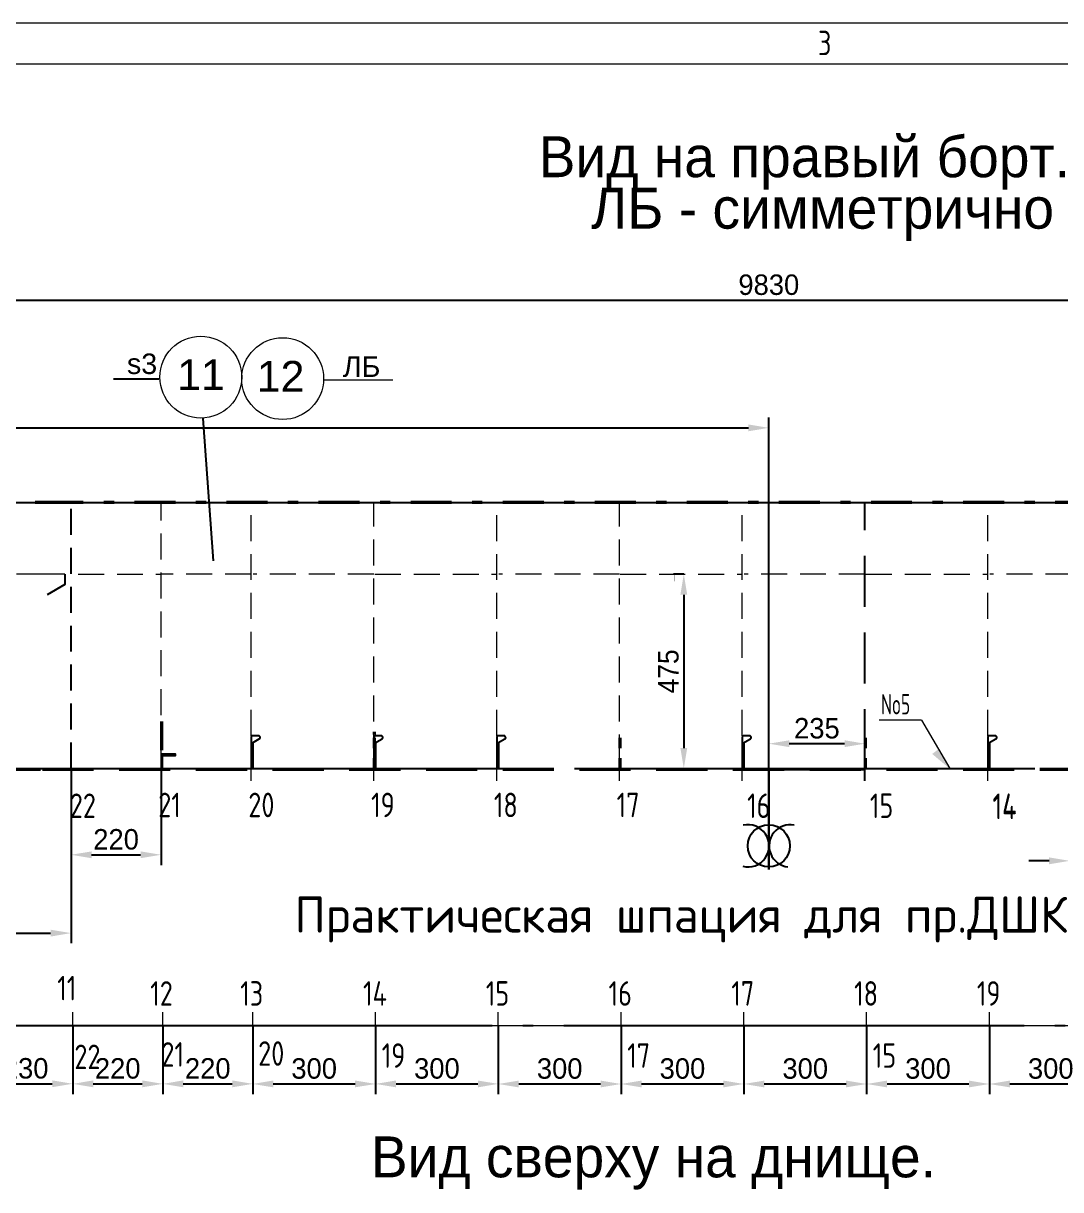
# Model space of a CAD drawing. Header units: millimetres. Extents: x 149544 to 197467, y -3118 to 25363.
# Drawn here: x 155659 to 158194, y 19158 to 22010 of the extents above; entities that cross this region are included whole.
import ezdxf

# ---------------------------------------------------------------- set-up
doc = ezdxf.new("R2010")
doc.units = ezdxf.units.MM
doc.header["$MEASUREMENT"] = 0
for name, pattern in [('DASH1', [187.5, 125, -62.5]), ('DASH13', [50, 25, -25]), ('DASH2', [1300, 1125, -75, 25, -75]), ('DASH5', [225, 100, -50, 25, -50]), ('K5LT32768', [0]), ('K5LT32769', [0]), ('K5LT32777', [95.25, 63.5, -31.75]), ('K5LT32778', [0]), ('K5LT32784', [95.25, 63.5, -31.75]), ('K5LT32789', [0]), ('K5LT32790', [520, 450, -30, 10, -30])]:
    doc.linetypes.add(name, pattern=pattern)
doc.layers.add('pen_7', color=1, linetype='Continuous')
doc.layers.add('Weld', color=7, linetype='Continuous')
doc.styles.add('KTEXTSTYLE', font='GOST_AU.SHX', dxfattribs={"width": 0.96, "height": 5})
doc.styles.add('style5', font='arial.ttf', dxfattribs={"height": 3})
doc.dimstyles.new('PB20', dxfattribs={"dimscale": 20, "dimtxt": 2.5, "dimasz": 2.5, "dimexe": 1.25, "dimexo": 0, "dimtad": 1, "dimdec": 0, "dimtxsty": 'Standard', "dimcen": 2.5, "dimclrd": 7, "dimclre": 7, "dimclrt": 4, "dimadec": 0, "dimazin": 0, "dimtfac": 1, "dimtdec": 0, "dimtmove": 0, "dimatfit": 3, "dimfxl": 1.25, "dimarcsym": 0})
doc.dimstyles.new('PB5', dxfattribs={"dimscale": 20, "dimtxt": 2.5, "dimasz": 2.5, "dimexe": 1.25, "dimexo": 0, "dimtad": 1, "dimdec": 0, "dimlfac": 0.25, "dimtxsty": 'Standard', "dimcen": 2.5, "dimclrd": 7, "dimclre": 7, "dimclrt": 4, "dimadec": 0, "dimazin": 0, "dimtfac": 1, "dimtdec": 0, "dimtmove": 0, "dimatfit": 3, "dimfxl": 1.25, "dimarcsym": 0})

# ---------------------------------------------------------------- blocks, each defined once
blk = doc.blocks.new('*D2369')
at = {"color": 7, "lineweight": -2}
for p, q in [((158215.5, 20186.9), (158215.5, 19937.4)), ((158315.5, 20158), (158315.5, 19937.4)), ((158165.5, 19962.4), (158115.5, 19962.4)), ((158315.5, 19962.4), (158215.5, 19962.4)), ((158365.5, 19962.4), (158415.5, 19962.4))]:
    blk.add_line(p, q, dxfattribs=at)
at = {"color": 7}
for points in [[(158165.5, 19970.8), (158165.5, 19954.1), (158215.5, 19962.4)], [(158365.5, 19970.8), (158365.5, 19954.1), (158315.5, 19962.4)]]:
    blk.add_solid(points, dxfattribs=at)
at = {"layer": 'Defpoints', "color": 0}
for p in [(158215.5, 20186.9), (158315.5, 20158), (158215.5, 19962.4)]:
    blk.add_point(p, dxfattribs=at)
at = {"color": 4, "insert": (158265.5, 19999.9), "char_height": 50, "attachment_point": 5}
blk.add_mtext('\\H50.0;\\W0.965;\\Q0;\\H50.0;\\W0.965;\\Q0;\\Q0;100', dxfattribs=at)
blk = doc.blocks.new('*D2377')
at = {"color": 7, "lineweight": -2}
for p, q in [((157272.8, 20663.1), (157247.8, 20663.1)), ((157272.8, 20613.1), (157272.8, 20238.1)), ((157263.3, 20188.1), (157297.8, 20188.1))]:
    blk.add_line(p, q, dxfattribs=at)
at = {"color": 7}
for points in [[(157264.4, 20613.1), (157281.1, 20613.1), (157272.8, 20663.1)], [(157264.4, 20238.1), (157281.1, 20238.1), (157272.8, 20188.1)]]:
    blk.add_solid(points, dxfattribs=at)
at = {"layer": 'Defpoints', "color": 0}
for p in [(157272.8, 20663.1), (157263.3, 20188.1), (157272.8, 20188.1)]:
    blk.add_point(p, dxfattribs=at)
at = {"color": 4, "insert": (157235.3, 20425.6), "char_height": 50, "attachment_point": 5, "rotation": 90}
blk.add_mtext('\\H50.0;\\W0.965;\\Q0;\\H50.0;\\W0.965;\\Q0;\\Q0;475', dxfattribs=at)
blk = doc.blocks.new('*D2380')
at = {"color": 7, "lineweight": -2}
blk.add_arc((161272.4, 20188.1), 579.8, 4.9425, 21.0109, dxfattribs=at)
at = {"color": 7}
for points in [[(161806, 20392.7), (161821.3, 20399.3), (161793.7, 20441.8)], [(161858.4, 20238.4), (161841.7, 20237.7), (161852.2, 20188.1)]]:
    blk.add_solid(points, dxfattribs=at)
at = {"layer": 'Defpoints', "color": 0}
for p in [(162396.8, 20735.4), (161845.6, 20275.3), (152877.7, 20188.1), (161266.8, 20185.4), (161852.2, 20188.1)]:
    blk.add_point(p, dxfattribs=at)
at = {"color": 4, "insert": (161873.9, 20326.7), "char_height": 50, "attachment_point": 5, "rotation": 282.9767}
blk.add_mtext('26°', dxfattribs=at)
blk = doc.blocks.new('*D2381')
at = {"color": 7, "lineweight": -2}
blk.add_line((152874.6, 20181.8), (152788.8, 20181.8), dxfattribs=at)
blk.add_arc((153333.6, 20181.8), 519.8, 149.0633, 174.4868, dxfattribs=at)
at = {"color": 7}
for points in [[(152880.8, 20453.6), (152894.7, 20444.4), (152915.5, 20490.6)], [(152824.5, 20231.3), (152807.9, 20232.1), (152813.8, 20181.8)]]:
    blk.add_solid(points, dxfattribs=at)
at = {"layer": 'Defpoints', "color": 0}
for p in [(152687.5, 20659), (152859.9, 20395.7), (152874.6, 20181.8), (153323.4, 20189.3), (161849, 20181.8)]:
    blk.add_point(p, dxfattribs=at)
at = {"color": 4, "insert": (152782.3, 20263.2), "char_height": 50, "attachment_point": 5, "rotation": 81.5995}
blk.add_mtext('36°', dxfattribs=at)
blk = doc.blocks.new('*D2423')
at = {"color": 7, "lineweight": -2}
for p, q in [((155085.5, 20185.1), (155085.5, 19760.7)), ((155775.5, 20188.1), (155775.5, 19760.7)), ((155135.5, 19785.7), (155725.5, 19785.7))]:
    blk.add_line(p, q, dxfattribs=at)
at = {"color": 7}
for points in [[(155135.5, 19794), (155135.5, 19777.3), (155085.5, 19785.7)], [(155725.5, 19794), (155725.5, 19777.3), (155775.5, 19785.7)]]:
    blk.add_solid(points, dxfattribs=at)
at = {"layer": 'Defpoints', "color": 0}
for p in [(155085.5, 20185.1), (155775.5, 20188.1), (155775.5, 19785.7)]:
    blk.add_point(p, dxfattribs=at)
at = {"color": 4, "insert": (155430.5, 19823.2), "char_height": 50, "attachment_point": 5}
blk.add_mtext('690', dxfattribs=at)
blk = doc.blocks.new('*D2424')
at = {"color": 7, "lineweight": -2}
for p, q in [((155775.5, 20185.1), (155775.5, 19952.2)), ((155995.5, 20185.1), (155995.5, 19952.2)), ((155825.5, 19977.2), (155945.5, 19977.2))]:
    blk.add_line(p, q, dxfattribs=at)
at = {"color": 7}
for points in [[(155825.5, 19985.5), (155825.5, 19968.9), (155775.5, 19977.2)], [(155945.5, 19985.5), (155945.5, 19968.9), (155995.5, 19977.2)]]:
    blk.add_solid(points, dxfattribs=at)
at = {"layer": 'Defpoints', "color": 0}
for p in [(155775.5, 20185.1), (155995.5, 20185.1), (155995.5, 19977.2)]:
    blk.add_point(p, dxfattribs=at)
at = {"color": 4, "insert": (155885.5, 20014.7), "char_height": 50, "attachment_point": 5}
blk.add_mtext('220', dxfattribs=at)
blk = doc.blocks.new('*D2426')
at = {"color": 7, "lineweight": -2}
for p, q in [((152565.5, 20910.9), (152565.5, 21358.2)), ((152615.5, 21333.2), (162345.5, 21333.2)), ((162395.5, 20907.9), (162395.5, 21358.2))]:
    blk.add_line(p, q, dxfattribs=at)
at = {"color": 7}
for points in [[(152615.5, 21341.6), (152615.5, 21324.9), (152565.5, 21333.2)], [(162345.5, 21341.6), (162345.5, 21324.9), (162395.5, 21333.2)]]:
    blk.add_solid(points, dxfattribs=at)
at = {"layer": 'Defpoints', "color": 0}
for p in [(162395.5, 21333.2), (152565.5, 20910.9), (162395.5, 20907.9)]:
    blk.add_point(p, dxfattribs=at)
at = {"color": 4, "insert": (157480.5, 21370.7), "char_height": 50, "attachment_point": 5}
blk.add_mtext('9830', dxfattribs=at)
blk = doc.blocks.new('*D2443')
at = {"color": 7, "lineweight": -2}
for p, q in [((155549.5, 19560), (155549.5, 19392.3)), ((155779.5, 19560), (155779.5, 19392.3)), ((155599.5, 19417.3), (155729.5, 19417.3))]:
    blk.add_line(p, q, dxfattribs=at)
at = {"color": 7}
for points in [[(155599.5, 19425.6), (155599.5, 19409), (155549.5, 19417.3)], [(155729.5, 19425.6), (155729.5, 19409), (155779.5, 19417.3)]]:
    blk.add_solid(points, dxfattribs=at)
at = {"layer": 'Defpoints', "color": 0}
for p in [(155549.5, 19560), (155779.5, 19560), (155779.5, 19417.3)]:
    blk.add_point(p, dxfattribs=at)
at = {"color": 4, "insert": (155664.5, 19454.8), "char_height": 50, "attachment_point": 5}
blk.add_mtext('230', dxfattribs=at)
blk = doc.blocks.new('*D2444')
at = {"color": 7, "lineweight": -2}
for p, q in [((155779.5, 19560), (155779.5, 19392.1)), ((155999.5, 19560), (155999.5, 19392.1)), ((155829.5, 19417.1), (155949.5, 19417.1))]:
    blk.add_line(p, q, dxfattribs=at)
at = {"color": 7}
for points in [[(155829.5, 19425.5), (155829.5, 19408.8), (155779.5, 19417.1)], [(155949.5, 19425.5), (155949.5, 19408.8), (155999.5, 19417.1)]]:
    blk.add_solid(points, dxfattribs=at)
at = {"layer": 'Defpoints', "color": 0}
for p in [(155779.5, 19560), (155999.5, 19560), (155999.5, 19417.1)]:
    blk.add_point(p, dxfattribs=at)
at = {"color": 4, "insert": (155889.5, 19454.6), "char_height": 50, "attachment_point": 5}
blk.add_mtext('220', dxfattribs=at)
blk = doc.blocks.new('*D2445')
at = {"color": 7, "lineweight": -2}
for p, q in [((156219.5, 19560), (156219.5, 19392.1)), ((155999.5, 19528), (155999.5, 19392.1)), ((156049.5, 19417.1), (156169.5, 19417.1))]:
    blk.add_line(p, q, dxfattribs=at)
at = {"color": 7}
for points in [[(156049.5, 19425.5), (156049.5, 19408.8), (155999.5, 19417.1)], [(156169.5, 19425.5), (156169.5, 19408.8), (156219.5, 19417.1)]]:
    blk.add_solid(points, dxfattribs=at)
at = {"layer": 'Defpoints', "color": 0}
for p in [(156219.5, 19560), (155999.5, 19528), (156219.5, 19417.1)]:
    blk.add_point(p, dxfattribs=at)
at = {"color": 4, "insert": (156109.5, 19454.6), "char_height": 50, "attachment_point": 5}
blk.add_mtext('220', dxfattribs=at)
blk = doc.blocks.new('*D2446')
at = {"color": 7, "lineweight": -2}
for p, q in [((156219.5, 19560), (156219.5, 19391.9)), ((156519.5, 19560), (156519.5, 19391.9)), ((156269.5, 19416.9), (156469.5, 19416.9))]:
    blk.add_line(p, q, dxfattribs=at)
at = {"color": 7}
for points in [[(156269.5, 19425.3), (156269.5, 19408.6), (156219.5, 19416.9)], [(156469.5, 19425.3), (156469.5, 19408.6), (156519.5, 19416.9)]]:
    blk.add_solid(points, dxfattribs=at)
at = {"layer": 'Defpoints', "color": 0}
for p in [(156219.5, 19560), (156519.5, 19560), (156519.5, 19416.9)]:
    blk.add_point(p, dxfattribs=at)
at = {"color": 4, "insert": (156369.5, 19454.4), "char_height": 50, "attachment_point": 5}
blk.add_mtext('300', dxfattribs=at)
blk = doc.blocks.new('*D2447')
at = {"color": 7, "lineweight": -2}
for p, q in [((156519.5, 19560), (156519.5, 19392)), ((156819.5, 19560), (156819.5, 19392)), ((156569.5, 19417), (156769.5, 19417))]:
    blk.add_line(p, q, dxfattribs=at)
at = {"color": 7}
for points in [[(156569.5, 19425.3), (156569.5, 19408.6), (156519.5, 19417)], [(156769.5, 19425.3), (156769.5, 19408.6), (156819.5, 19417)]]:
    blk.add_solid(points, dxfattribs=at)
at = {"layer": 'Defpoints', "color": 0}
for p in [(156519.5, 19560), (156819.5, 19560), (156819.5, 19417)]:
    blk.add_point(p, dxfattribs=at)
at = {"color": 4, "insert": (156669.5, 19454.5), "char_height": 50, "attachment_point": 5}
blk.add_mtext('300', dxfattribs=at)
blk = doc.blocks.new('*D2448')
at = {"color": 7, "lineweight": -2}
for p, q in [((156819.5, 19560), (156819.5, 19391.8)), ((157119.5, 19560), (157119.5, 19391.8)), ((156869.5, 19416.8), (157069.5, 19416.8))]:
    blk.add_line(p, q, dxfattribs=at)
at = {"color": 7}
for points in [[(156869.5, 19425.1), (156869.5, 19408.5), (156819.5, 19416.8)], [(157069.5, 19425.1), (157069.5, 19408.5), (157119.5, 19416.8)]]:
    blk.add_solid(points, dxfattribs=at)
at = {"layer": 'Defpoints', "color": 0}
for p in [(156819.5, 19560), (157119.5, 19560), (157119.5, 19416.8)]:
    blk.add_point(p, dxfattribs=at)
at = {"color": 4, "insert": (156969.5, 19454.3), "char_height": 50, "attachment_point": 5}
blk.add_mtext('300', dxfattribs=at)
blk = doc.blocks.new('*D2449')
at = {"color": 7, "lineweight": -2}
for p, q in [((157119.5, 19560), (157119.5, 19391.8)), ((157419.5, 19560), (157419.5, 19391.8)), ((157169.5, 19416.8), (157369.5, 19416.8))]:
    blk.add_line(p, q, dxfattribs=at)
at = {"color": 7}
for points in [[(157169.5, 19425.1), (157169.5, 19408.5), (157119.5, 19416.8)], [(157369.5, 19425.1), (157369.5, 19408.5), (157419.5, 19416.8)]]:
    blk.add_solid(points, dxfattribs=at)
at = {"layer": 'Defpoints', "color": 0}
for p in [(157119.5, 19560), (157419.5, 19560), (157419.5, 19416.8)]:
    blk.add_point(p, dxfattribs=at)
at = {"color": 4, "insert": (157269.5, 19454.3), "char_height": 50, "attachment_point": 5}
blk.add_mtext('300', dxfattribs=at)
blk = doc.blocks.new('*D2450')
at = {"color": 7, "lineweight": -2}
for p, q in [((157419.5, 19560), (157419.5, 19391.8)), ((157719.5, 19560), (157719.5, 19391.8)), ((157469.5, 19416.8), (157669.5, 19416.8))]:
    blk.add_line(p, q, dxfattribs=at)
at = {"color": 7}
for points in [[(157469.5, 19425.1), (157469.5, 19408.5), (157419.5, 19416.8)], [(157669.5, 19425.1), (157669.5, 19408.5), (157719.5, 19416.8)]]:
    blk.add_solid(points, dxfattribs=at)
at = {"layer": 'Defpoints', "color": 0}
for p in [(157419.5, 19560), (157719.5, 19560), (157719.5, 19416.8)]:
    blk.add_point(p, dxfattribs=at)
at = {"color": 4, "insert": (157569.5, 19454.3), "char_height": 50, "attachment_point": 5}
blk.add_mtext('300', dxfattribs=at)
blk = doc.blocks.new('*D2451')
at = {"color": 7, "lineweight": -2}
for p, q in [((157719.5, 19560), (157719.5, 19391.8)), ((158019.5, 19560), (158019.5, 19391.8)), ((157769.5, 19416.8), (157969.5, 19416.8))]:
    blk.add_line(p, q, dxfattribs=at)
at = {"color": 7}
for points in [[(157769.5, 19425.1), (157769.5, 19408.5), (157719.5, 19416.8)], [(157969.5, 19425.1), (157969.5, 19408.5), (158019.5, 19416.8)]]:
    blk.add_solid(points, dxfattribs=at)
at = {"layer": 'Defpoints', "color": 0}
for p in [(157719.5, 19560), (158019.5, 19560), (158019.5, 19416.8)]:
    blk.add_point(p, dxfattribs=at)
at = {"color": 4, "insert": (157869.5, 19454.3), "char_height": 50, "attachment_point": 5}
blk.add_mtext('300', dxfattribs=at)
blk = doc.blocks.new('*D2452')
at = {"color": 7, "lineweight": -2}
for p, q in [((158019.5, 19560), (158019.5, 19391.8)), ((158319.5, 19560), (158319.5, 19391.8)), ((158069.5, 19416.8), (158269.5, 19416.8))]:
    blk.add_line(p, q, dxfattribs=at)
at = {"color": 7}
for points in [[(158069.5, 19425.2), (158069.5, 19408.5), (158019.5, 19416.8)], [(158269.5, 19425.2), (158269.5, 19408.5), (158319.5, 19416.8)]]:
    blk.add_solid(points, dxfattribs=at)
at = {"layer": 'Defpoints', "color": 0}
for p in [(158019.5, 19560), (158319.5, 19560), (158319.5, 19416.8)]:
    blk.add_point(p, dxfattribs=at)
at = {"color": 4, "insert": (158169.5, 19454.3), "char_height": 50, "attachment_point": 5}
blk.add_mtext('300', dxfattribs=at)
blk = doc.blocks.new('*D2428')
at = {"color": 7, "lineweight": -2}
for p, q in [((152565.5, 20798.7), (152565.5, 21046.1)), ((157480.5, 20142.7), (157480.5, 21046.1)), ((152615.5, 21021.1), (157430.5, 21021.1))]:
    blk.add_line(p, q, dxfattribs=at)
at = {"color": 7}
for points in [[(152615.5, 21029.4), (152615.5, 21012.7), (152565.5, 21021.1)], [(157430.5, 21029.4), (157430.5, 21012.7), (157480.5, 21021.1)]]:
    blk.add_solid(points, dxfattribs=at)
at = {"layer": 'Defpoints', "color": 0}
for p in [(157480.5, 21021.1), (152565.5, 20798.7), (157480.5, 20142.7)]:
    blk.add_point(p, dxfattribs=at)
at = {"color": 4, "insert": (155023, 21058.6), "char_height": 50, "attachment_point": 5}
blk.add_mtext('4915', dxfattribs=at)
blk = doc.blocks.new('*D2429')
at = {"color": 7, "lineweight": -2}
for p, q in [((157480.5, 19941), (157480.5, 20273.8)), ((157665.5, 20248.8), (157530.5, 20248.8)), ((157715.5, 20158), (157715.5, 20273.8))]:
    blk.add_line(p, q, dxfattribs=at)
at = {"color": 7}
for points in [[(157530.5, 20257.2), (157530.5, 20240.5), (157480.5, 20248.8)], [(157665.5, 20257.2), (157665.5, 20240.5), (157715.5, 20248.8)]]:
    blk.add_solid(points, dxfattribs=at)
at = {"layer": 'Defpoints', "color": 0}
for p in [(157480.5, 20248.8), (157715.5, 20158), (157480.5, 19941)]:
    blk.add_point(p, dxfattribs=at)
at = {"color": 4, "insert": (157598, 20286.3), "char_height": 50, "attachment_point": 5}
blk.add_mtext('235', dxfattribs=at)

msp = doc.modelspace()

# ---------------------------------------------------------------- linework, layer by layer
at = {"color": 7, "linetype": 'K5LT32768', "lineweight": 18}
msp.add_line((168190.4, 22010.1), (151370.4, 22010.1), dxfattribs=at)
at = {"color": 1, "linetype": 'K5LT32769', "lineweight": 18, "true_color": 0xff0000}
msp.add_line((168090.4, 21910.1), (151770.4, 21910.1), dxfattribs=at)
msp.add_line((155879.4, 21141.3), (155990, 21141.3))
at = {"color": 0, "linetype": 'K5LT32768', "lineweight": 18}
for p, q in [((156392.4, 21138.1), (156561.4, 21138.1)), ((157854, 20306.3), (157750.4, 20306.3)), ((157854, 20306.3), (157923.1, 20188.1)), ((155779.5, 19528), (155779.5, 19592)), ((155999.5, 19528), (155999.5, 19592)), ((156219.5, 19528), (156219.5, 19592)), ((156519.5, 19528), (156519.5, 19592)), ((156819.5, 19528), (156819.5, 19592)), ((157119.5, 19528), (157119.5, 19592)), ((157419.5, 19528), (157419.5, 19592)), ((157719.5, 19528), (157719.5, 19592)), ((158019.5, 19528), (158019.5, 19592))]:
    msp.add_line(p, q, dxfattribs=at)
at = {"color": 7}
for p, q in [((156097.1, 21043.8), (156122.6, 20695.8)), ((157715.5, 20185.1), (157480.5, 20185.1))]:
    msp.add_line(p, q, dxfattribs=at)
at = {"color": 0, "linetype": 'DASH5'}
for p, q in [((155087.5, 20841.1), (155721.9, 20841.1)), ((155087.5, 20838.1), (155721.9, 20838.1)), ((155705.4, 20841.1), (161575.5, 20841.1)), ((155705.4, 20838.1), (161575.5, 20838.1))]:
    msp.add_line(p, q, dxfattribs=at)
at = {"color": 3, "linetype": 'K5LT32784'}
msp.add_line((155775.5, 20188.1), (155775.5, 20838.1), dxfattribs=at)
at = {"color": 0, "linetype": 'K5LT32777', "lineweight": 18}
for p, q in [((155995.5, 20223.1), (155995.5, 20838.1)), ((156215.5, 20268.1), (156215.5, 20838.1)), ((156515.5, 20208.1), (156515.5, 20838.1)), ((156815.5, 20268.1), (156815.5, 20838.1)), ((157115.5, 20208.1), (157115.5, 20838.1)), ((157415.5, 20268.1), (157415.5, 20838.1)), ((158015.5, 20268.1), (158015.5, 20838.1)), ((155705.4, 20663.1), (155317.5, 20663.1)), ((155760.5, 20663.1), (155705.4, 20663.1)), ((155792.5, 20663.1), (155995.5, 20663.1)), ((156215.5, 20663.1), (155997.5, 20663.1)), ((156515.5, 20663.1), (156220.5, 20663.1)), ((156517.5, 20663.1), (156815.5, 20663.1)), ((157115.5, 20663.1), (156820.5, 20663.1)), ((157117.5, 20663.1), (157415.5, 20663.1)), ((157715.5, 20663.1), (157420.5, 20663.1)), ((157717.5, 20663.1), (158015.5, 20663.1)), ((158315.5, 20663.1), (158020.5, 20663.1))]:
    msp.add_line(p, q, dxfattribs=at)
at = {"color": 0, "linetype": 'DASH1'}
for p, q in [((157715.5, 20208.1), (157715.5, 20838.1)), ((155995.5, 20232.6), (155995.5, 20303.1)), ((155998.5, 20232.6), (155998.5, 20303.1)), ((153325.5, 20185.1), (155720.3, 20185.1)), ((155705.4, 20188.1), (161265.5, 20188.1)), ((155705.4, 20185.1), (161265.5, 20185.1))]:
    msp.add_line(p, q, dxfattribs=at)
at = {"color": 0, "linetype": 'DASH13'}
for p, q in [((156515.5, 20271.6), (156515.5, 20278.1)), ((156518.5, 20271.6), (156518.5, 20278.1)), ((156515.5, 20188.1), (156515.5, 20271.6)), ((156518.5, 20188.1), (156518.5, 20271.6)), ((157115.5, 20188.1), (157115.5, 20271.6)), ((157118.5, 20188.1), (157118.5, 20271.6)), ((157715.5, 20188.1), (157715.5, 20271.6)), ((157718.5, 20188.1), (157718.5, 20271.6))]:
    msp.add_line(p, q, dxfattribs=at)
at = {"color": 0, "linetype": 'K5LT32778', "lineweight": 18}
for p, q in [((155775.5, 20158), (155775.5, 20205.4)), ((155995.5, 20158), (155995.5, 20205.4)), ((156215.5, 20158), (156215.5, 20205.4)), ((156515.5, 20158), (156515.5, 20205.4)), ((156815.5, 20158), (156815.5, 20205.4)), ((157115.5, 20158), (157115.5, 20205.4)), ((157415.5, 20158), (157415.5, 20205.4)), ((157715.5, 20158), (157715.5, 20205.4)), ((158015.5, 20158), (158015.5, 20205.4)), ((155779.5, 19529.9), (155779.5, 19577.3)), ((155999.5, 19529.9), (155999.5, 19577.3)), ((156219.5, 19529.9), (156219.5, 19577.3)), ((156519.5, 19529.9), (156519.5, 19577.3)), ((156819.5, 19529.9), (156819.5, 19577.3)), ((157119.5, 19529.9), (157119.5, 19577.3)), ((157419.5, 19529.9), (157419.5, 19577.3)), ((157719.5, 19529.9), (157719.5, 19577.3)), ((158019.5, 19529.9), (158019.5, 19577.3))]:
    msp.add_line(p, q, dxfattribs=at)
at = {"color": 0, "linetype": 'DASH2'}
for p, q in [((152141.5, 20188.1), (155705.4, 20188.1)), ((155705.4, 20188.1), (162761, 20188.1)), ((152145.5, 19560), (155679.7, 19560)), ((155679.7, 19560), (162765, 19560))]:
    msp.add_line(p, q, dxfattribs=at)
at = {"color": 2}
msp.add_line((157480.5, 20185.1), (157480.5, 19941), dxfattribs=at)
at = {"color": 0, "linetype": 'K5LT32790', "lineweight": 18}
for p, q in [((155200.6, 19560.2), (162419.5, 19560.2)), ((155430.6, 19560), (162649.5, 19560))]:
    msp.add_line(p, q, dxfattribs=at)
at = {"color": 0, "linetype": 'Continuous'}
for points in [[(155721.9, 20838.1), (155030.5, 20838.1)], [(158215.5, 20188.1), (158215.5, 20838.1), (155705.4, 20838.1)], [(155760.5, 20663.1), (155760.5, 20638.1), (155717.2, 20613.1)]]:
    msp.add_lwpolyline(points, dxfattribs=at)
at = {"color": 0, "linetype": 'K5LT32789', "const_width": 0.18}
msp.add_lwpolyline([(157195.8, 20663.1), (157250.8, 20663.1), (157250.8, 20646), (157195.8, 20646)], close=True, dxfattribs=at)
at = {"color": 0}
for points in [[(156215.5, 20188.1), (156220.5, 20188.1), (156220.5, 20249.7), (156220.8, 20251), (156221.5, 20252.2), (156222.5, 20253.1), (156235.5, 20260.6), (156236.8, 20261.8), (156237.5, 20263.4), (156237.4, 20265.1), (156236.6, 20266.7), (156235.2, 20267.7), (156233.5, 20268.1), (156219.5, 20268.1), (156218, 20267.8), (156216.7, 20266.9), (156215.8, 20265.6), (156215.5, 20264.1), (156215.5, 20188.1)], [(156515.5, 20188.1), (156520.5, 20188.1), (156520.5, 20249.7), (156520.8, 20251), (156521.5, 20252.2), (156522.5, 20253.1), (156535.5, 20260.6), (156536.8, 20261.8), (156537.5, 20263.4), (156537.4, 20265.1), (156536.6, 20266.7), (156535.2, 20267.7), (156533.5, 20268.1), (156519.5, 20268.1), (156518, 20267.8), (156516.7, 20266.9), (156515.8, 20265.6), (156515.5, 20264.1), (156515.5, 20188.1)], [(156815.5, 20188.1), (156820.5, 20188.1), (156820.5, 20249.7), (156820.8, 20251), (156821.5, 20252.2), (156822.5, 20253.1), (156835.5, 20260.6), (156836.8, 20261.8), (156837.5, 20263.4), (156837.4, 20265.1), (156836.6, 20266.7), (156835.2, 20267.7), (156833.5, 20268.1), (156819.5, 20268.1), (156818, 20267.8), (156816.7, 20266.9), (156815.8, 20265.6), (156815.5, 20264.1), (156815.5, 20188.1)], [(157415.5, 20188.1), (157420.5, 20188.1), (157420.5, 20249.7), (157420.8, 20251), (157421.5, 20252.2), (157422.5, 20253.1), (157435.5, 20260.6), (157436.8, 20261.8), (157437.5, 20263.4), (157437.4, 20265.1), (157436.6, 20266.7), (157435.2, 20267.7), (157433.5, 20268.1), (157419.5, 20268.1), (157418, 20267.8), (157416.7, 20266.9), (157415.8, 20265.6), (157415.5, 20264.1), (157415.5, 20188.1)], [(158015.5, 20188.1), (158020.5, 20188.1), (158020.5, 20249.7), (158020.8, 20251), (158021.5, 20252.2), (158022.5, 20253.1), (158035.5, 20260.6), (158036.8, 20261.8), (158037.5, 20263.4), (158037.4, 20265.1), (158036.6, 20266.7), (158035.2, 20267.7), (158033.5, 20268.1), (158019.5, 20268.1), (158018, 20267.8), (158016.7, 20266.9), (158015.8, 20265.6), (158015.5, 20264.1), (158015.5, 20188.1)], [(155995.5, 20188.1), (155998.5, 20188.1), (155998.5, 20220.1), (156030.5, 20220.1), (156030.5, 20223.1), (155995.5, 20223.1), (155995.5, 20188.1)]]:
    msp.add_lwpolyline(points, dxfattribs=at)
at = {"color": 0, "linetype": 'K5LT32768', "lineweight": 18}
for centre in [(156092.5, 21145), (156292.5, 21141.4)]:
    msp.add_circle(centre, 100, dxfattribs=at)
at = {"color": 2}
msp.add_circle((157480.5, 19999), 51.6, dxfattribs=at)
for centre, start, end in [((157429.8, 19999), 255.386, 103.2462), ((157532.9, 19999), 79.3566, 263.7777)]:
    msp.add_arc(centre, 51.6, start, end, dxfattribs=at)
at = {"layer": 'Weld', "color": 0, "linetype": 'ByBlock'}
msp.add_solid([(157879.7, 20223.8), (157893.6, 20234.2), (157922.3, 20188)], dxfattribs=at)

# ---------------------------------------------------------------- texts
at = {"color": 5, "style": 'KTEXTSTYLE', "width": 0.965}
for s, p in [('11', (155741.7, 19621.3)), ('12', (155968.9, 19608.1)), ('13', (156188.9, 19608.2)), ('14', (156488.9, 19608.2)), ('15', (156788.9, 19608.2)), ('16', (157088.9, 19608.1)), ('17', (157388.9, 19608.2)), ('18', (157688.9, 19608.2)), ('19', (157988.9, 19608.2))]:
    msp.add_text(s, height=60, dxfattribs=at).set_placement(p)
at = {"color": 7, "insert": (157600.7, 21992.1), "char_height": 2.5, "attachment_point": 1, "style": 'KTEXTSTYLE'}
msp.add_mtext('\\H3.5;\\W0.965;\\Q15;\\Q0;\\H60.00;{\\c16711935;3}', dxfattribs=at)
at = {"color": 0, "attachment_point": 1, "style": 'KTEXTSTYLE'}
for s, insert, char_height in [('\\H3.5;\\W0.965;\\Q15;\\Q0;\\W0.765;\\H50.00;{\\c16711935;No5}', (157754.8, 20370.3), 2.5), ('{\\H24x;\\W0.965;\\C6;22}', (155772.5, 20127.1), 2.5), ('{\\H24x;\\W0.965;\\C6;21}', (155988.6, 20129), 2.5), ('{\\H24x;\\W0.965;\\C6;20}', (156208.6, 20129), 2.5), ('{\\H24x;\\W0.965;\\C6;19}', (156508.6, 20129), 2.5), ('{\\H24x;\\W0.965;\\C6;18}', (156808.6, 20129), 2.5), ('{\\H24x;\\W0.965;\\C6;17}', (157108.6, 20129), 2.5), ('{\\H24x;\\W0.965;\\C6;16}', (157427.4, 20127.1), 2.5), ('{\\H24x;\\W0.965;\\C6;15}', (157727.4, 20127.1), 2.5), ('{\\H24x;\\W0.965;\\C6;14}', (158027.4, 20127.1), 2.5), ('{\\H24x;\\W0.965;\\C6;14}', (158027.4, 20124.1), 2.5), ('{\\H28x;\\W1.215;\\C2;Практическая шпация для пр.ДШК пр.23321}', (156321.3, 19875), 3.15), ('{\\H24x;\\W0.965;\\C6;22}', (155783.6, 19513.2), 2.5), ('{\\H24x;\\W0.965;\\C6;21}', (155996.2, 19519.1), 2.5), ('{\\H24x;\\W0.965;\\C6;20}', (156232.7, 19521.3), 2.5), ('{\\H24x;\\W0.965;\\C6;19}', (156534.5, 19516.3), 2.5), ('{\\H24x;\\W0.965;\\C6;17}', (157134.5, 19516.3), 2.5), ('{\\H24x;\\W0.965;\\C6;15}', (157734.5, 19516.3), 2.5)]:
    msp.add_mtext(s, dxfattribs=dict(at, insert=insert, char_height=char_height))
at = {"layer": 'pen_7', "color": 0, "style": 'style5', "width": 0.965}
for s, p in [('Вид на правый борт. (1:4)', (156918.1, 21633.9)), ('ЛБ - симметрично', (157046.1, 21508)), ('Вид сверху на днище.', (156508, 19188.6))]:
    msp.add_text(s, height=100, dxfattribs=at).set_placement(p)
at = {"layer": 'pen_7', "color": 0, "style": 'style5'}
for s, p in [('s3', (155912.1, 21152.7)), ('ЛБ', (156439.7, 21145.6))]:
    msp.add_text(s, height=50, dxfattribs=at).set_placement(p)
at = {"layer": 'pen_7', "color": 2, "style": 'style5'}
for s, p in [('11', (156034.6, 21113.3)), ('12', (156229.2, 21109.6))]:
    msp.add_text(s, height=75, dxfattribs=at).set_placement(p)

# ---------------------------------------------------------------- dimensions: what is measured, and where the dimension line sits
at = {"color": 7}
for base, p1, p2, text, picture, middle in [((162395.5, 21333.2), (152565.5, 20910.9), (162395.5, 20907.9), '9830', '*D2426', (157480.5, 21370.7)), ((157480.5, 21021.1), (152565.5, 20798.7), (157480.5, 20142.7), '4915', '*D2428', (155023, 21058.6)), ((155775.5, 19785.7), (155085.5, 20185.1), (155775.5, 20188.1), '690', '*D2423', (155430.5, 19823.2)), ((155995.5, 19977.2), (155775.5, 20185.1), (155995.5, 20185.1), '220', '*D2424', (155885.5, 20014.7))]:
    dim = msp.add_linear_dim(base=base, p1=p1, p2=p2, text=text, dimstyle='PB5', dxfattribs=at)
    dim.commit()
    dim.dimension.update_dxf_attribs({"geometry": picture, "text_midpoint": middle})
at = {"color": 0}
dim = msp.add_angular_dim_2l(base=(161845.6, 20275.3), line1=((152877.7, 20188.1), (161852.2, 20188.1)), line2=((161266.8, 20185.4), (162396.8, 20735.4)), dimstyle='PB20', dxfattribs=at)
dim.commit()
dim.dimension.update_dxf_attribs({"geometry": '*D2380', "text_midpoint": (161873.9, 20326.7)})
dim = msp.add_angular_dim_2l(base=(152859.9, 20395.7), line1=((152874.6, 20181.8), (161849, 20181.8)), line2=((152687.5, 20659), (153323.4, 20189.3)), dimstyle='PB20', dxfattribs=at)
dim.commit()
dim.dimension.update_dxf_attribs({"geometry": '*D2381', "text_midpoint": (152819.4, 20257.7), "dimtype": 162})
dim = msp.add_linear_dim(base=(157272.8, 20188.1), p1=(157272.8, 20663.1), p2=(157263.3, 20188.1), angle=90, text='\\H50.0;\\W0.965;\\Q0;\\H50.0;\\W0.965;\\Q0;\\Q0;475', dimstyle='PB20', dxfattribs=at)
dim.commit()
dim.dimension.update_dxf_attribs({"geometry": '*D2377', "text_midpoint": (157272.8, 20425.6), "dimtype": 160})
at = {"color": 2}
dim = msp.add_linear_dim(base=(157480.5, 20248.8), p1=(157715.5, 20158), p2=(157480.5, 19941), text='235', dimstyle='PB5', dxfattribs=at)
dim.commit()
dim.dimension.update_dxf_attribs({"geometry": '*D2429', "text_midpoint": (157598, 20286.3)})
at = {"color": 0}
dim = msp.add_linear_dim(base=(158215.5, 19962.4), p1=(158315.5, 20158), p2=(158215.5, 20186.9), text='\\H50.0;\\W0.965;\\Q0;\\H50.0;\\W0.965;\\Q0;\\Q0;100', dimstyle='PB20', dxfattribs=at)
dim.commit()
dim.dimension.update_dxf_attribs({"geometry": '*D2369', "text_midpoint": (158265.5, 19962.4), "dimtype": 160})
for base, p1, p2, picture, middle in [((155779.5, 19417.3), (155549.5, 19560), (155779.5, 19560), '*D2443', (155664.5, 19454.8)), ((155999.5, 19417.1), (155779.5, 19560), (155999.5, 19560), '*D2444', (155889.5, 19454.6)), ((156219.5, 19417.1), (155999.5, 19528), (156219.5, 19560), '*D2445', (156109.5, 19454.6)), ((156519.5, 19416.9), (156219.5, 19560), (156519.5, 19560), '*D2446', (156369.5, 19454.4)), ((156819.5, 19417), (156519.5, 19560), (156819.5, 19560), '*D2447', (156669.5, 19454.5)), ((157119.5, 19416.8), (156819.5, 19560), (157119.5, 19560), '*D2448', (156969.5, 19454.3)), ((157419.5, 19416.8), (157119.5, 19560), (157419.5, 19560), '*D2449', (157269.5, 19454.3)), ((157719.5, 19416.8), (157419.5, 19560), (157719.5, 19560), '*D2450', (157569.5, 19454.3)), ((158019.5, 19416.8), (157719.5, 19560), (158019.5, 19560), '*D2451', (157869.5, 19454.3)), ((158319.5, 19416.8), (158019.5, 19560), (158319.5, 19560), '*D2452', (158169.5, 19454.3))]:
    dim = msp.add_linear_dim(base=base, p1=p1, p2=p2, dimstyle='PB20', dxfattribs=at)
    dim.commit()
    dim.dimension.update_dxf_attribs({"geometry": picture, "text_midpoint": middle})

doc.saveas('drawing.dxf')
